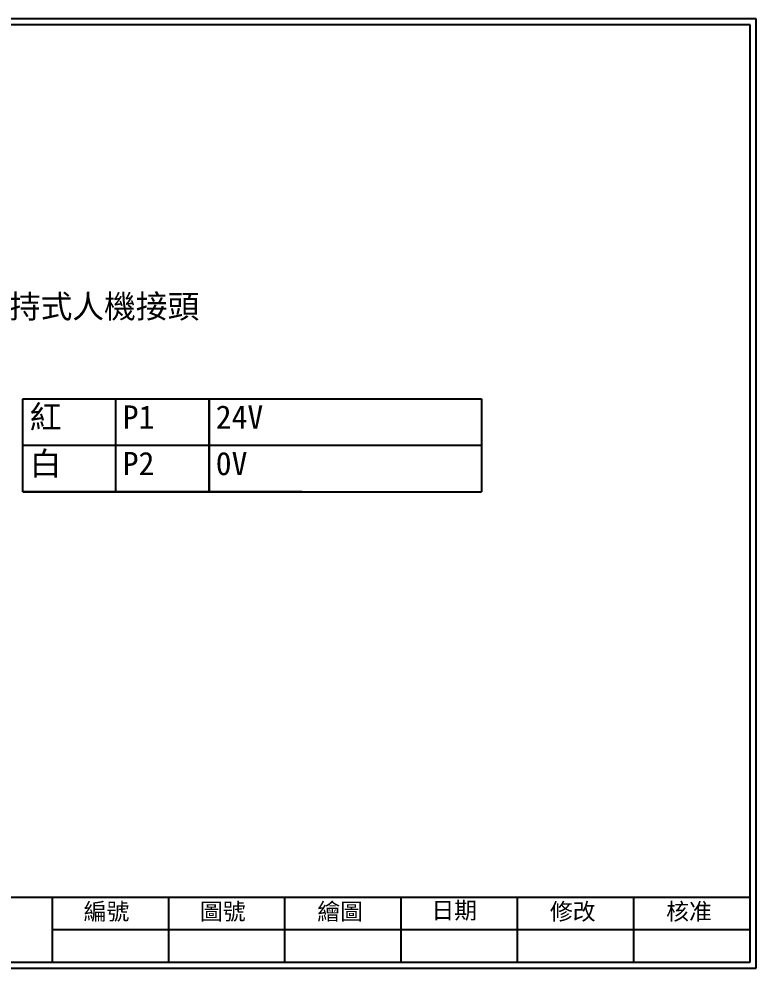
# Model space of a CAD drawing. Extents: x 10 to 297, y 3 to 207.
# Drawn here: x 138.6 to 297, y 3 to 207 of the extents above; entities that cross this region are included whole.
import ezdxf

# ---------------------------------------------------------------- set-up
doc = ezdxf.new("R2010")
doc.units = 0
doc.layers.add('圖框層', color=7, linetype='CONTINUOUS')
doc.layers.add('標尺寸層', color=3, linetype='CONTINUOUS')
doc.styles.add('CNS', font='romanc.shx', dxfattribs={"bigfont": 'chineset.shx'})
doc.styles.add('STSL', font='KAIU.TTF')

msp = doc.modelspace()

# ---------------------------------------------------------------- linework, layer by layer
at = {"layer": '圖框層', "color": 7}
for p, q in [((297, 206.97), (10, 206.97)), ((297, 3), (297, 206.97)), ((295.75, 205.72), (11.25, 205.72)), ((295.75, 4.25), (295.75, 205.72)), ((11.25, 18.25), (295.75, 18.25)), ((145.75, 4.25), (145.75, 18.25)), ((170.75, 4.25), (170.75, 18.25)), ((195.75, 4.25), (195.75, 18.25)), ((220.75, 4.25), (220.75, 18.25)), ((245.75, 4.25), (245.75, 18.25)), ((270.75, 4.25), (270.75, 18.25)), ((145.75, 11.25), (295.75, 11.25)), ((11.25, 4.25), (295.75, 4.25)), ((10, 3), (297, 3))]:
    msp.add_line(p, q, dxfattribs=at)
at = {"layer": '標尺寸層', "color": 7}
for p, q in [((139.42, 125.34), (159.42, 125.34)), ((139.42, 105.34), (139.42, 125.34)), ((159.42, 125.34), (179.42, 125.34)), ((159.42, 105.34), (159.42, 125.34)), ((179.42, 125.34), (179.42, 105.34)), ((179.42, 125.34), (237.98, 125.34)), ((179.42, 105.34), (179.42, 125.34)), ((237.98, 125.34), (237.98, 105.34)), ((139.42, 115.34), (159.42, 115.34)), ((159.42, 115.34), (179.42, 115.34)), ((179.42, 115.34), (237.98, 115.34)), ((159.42, 105.34), (139.42, 105.34)), ((139.42, 105.34), (159.42, 105.34)), ((179.42, 105.34), (159.42, 105.34)), ((159.42, 105.34), (179.42, 105.34)), ((199.42, 105.34), (179.42, 105.34)), ((179.42, 105.34), (237.98, 105.34))]:
    msp.add_line(p, q, dxfattribs=at)

# ---------------------------------------------------------------- texts
at = {"layer": '圖框層', "color": 4, "style": 'STSL'}
for s, p in [('編號', (152.47, 13.34)), ('圖號', (177.47, 13.34)), ('繪圖', (202.69, 13.34)), ('日期', (227.22, 13.59)), ('修改', (252.69, 13.34)), ('核准', (277.69, 13.34))]:
    msp.add_text(s, height=3.6, dxfattribs=at).set_placement(p)
at = {"layer": '標尺寸層', "color": 7, "char_height": 5, "attachment_point": 1, "style": 'CNS'}
for s, insert, width in [('{\\fMingLiU|b0|i0|c136|p49;手持式人機接頭}', (129.58, 147.69), 57.8717), ('{\\fMingLiU|b0|i0|c136|p49;紅}', (140.87, 123.93), 8.7626), ('{\\fMingLiU|b0|i0|c136|p49;P1}', (160.87, 123.93), 8.7626), ('{\\fMingLiU|b0|i0|c136|p49;24V}', (180.87, 123.93), 8.7626), ('{\\fMingLiU|b0|i0|c136|p49;白}', (140.87, 113.93), 8.7626), ('{\\fMingLiU|b0|i0|c136|p49;P2}', (160.87, 113.93), 8.7626), ('{\\fMingLiU|b0|i0|c136|p49;0V}', (180.87, 113.93), 8.7626)]:
    msp.add_mtext(s, dxfattribs=dict(at, insert=insert, width=width))

doc.saveas('drawing.dxf')
